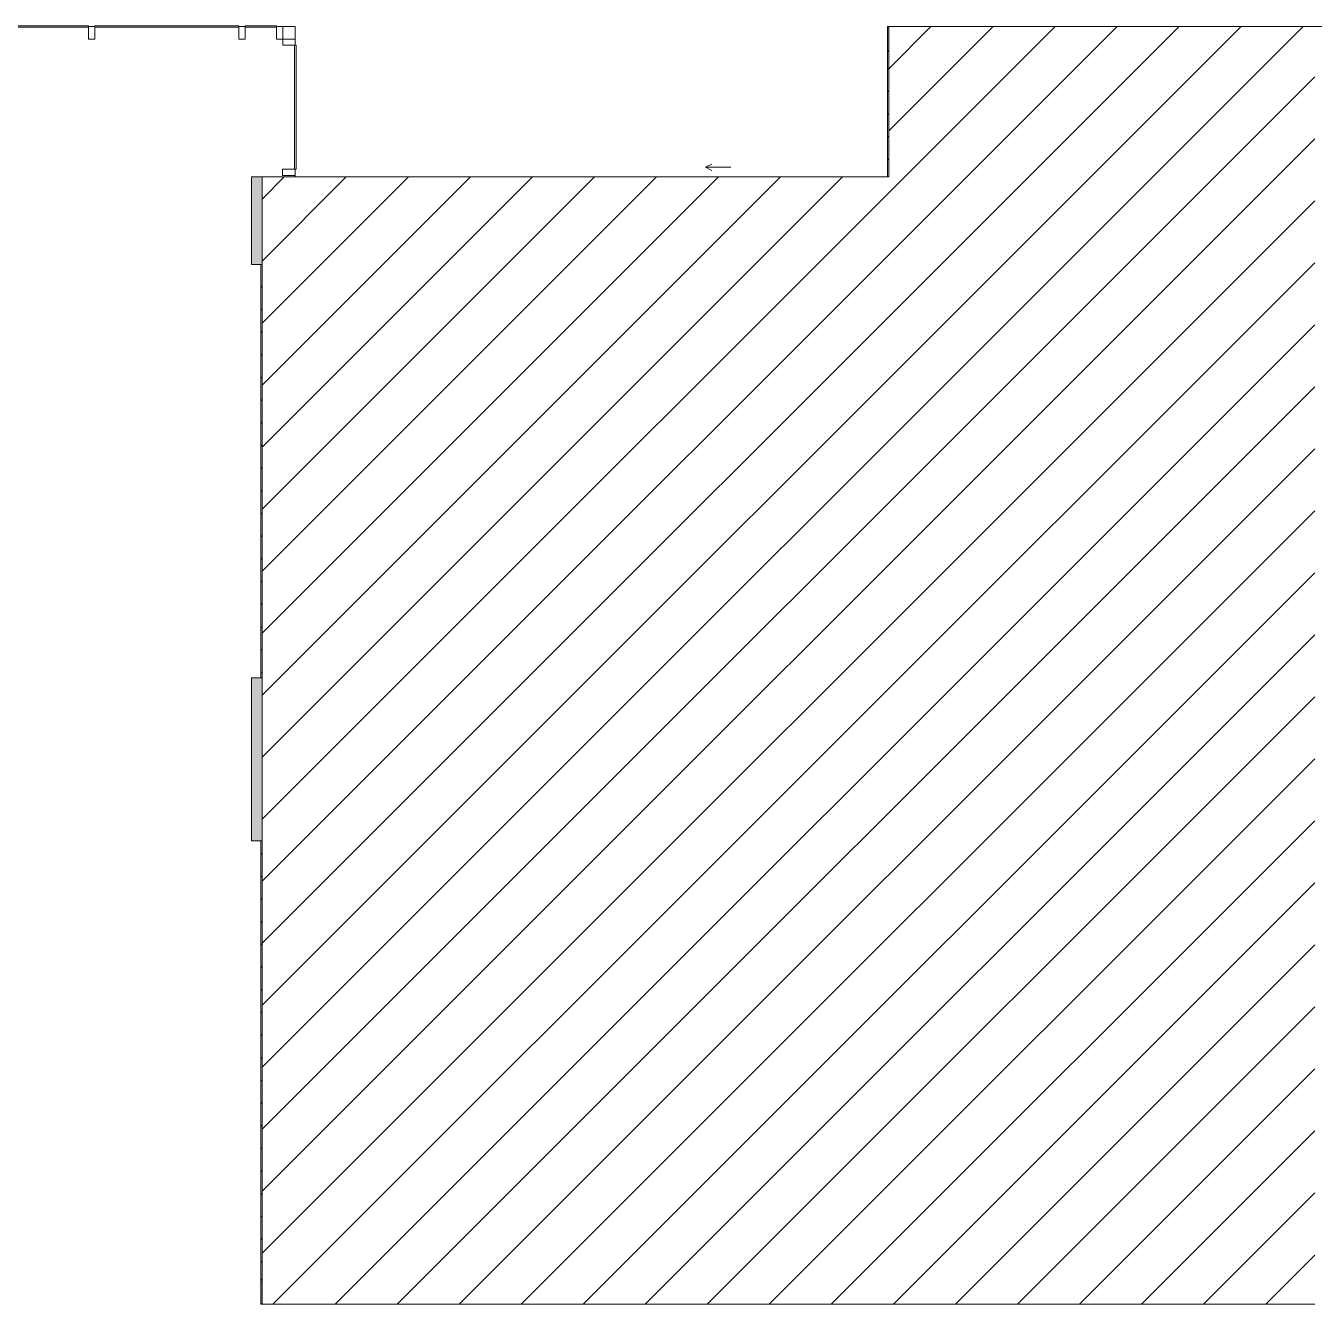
# Model space of a CAD drawing. Header units: millimetres. Extents: x 66631 to 260610, y 416 to 78637.
# Drawn here: x 214833 to 225113, y 35537 to 45743 of the extents above; entities that cross this region are included whole.
import ezdxf

# ---------------------------------------------------------------- set-up
doc = ezdxf.new("R2010")
doc.units = ezdxf.units.MM
doc.linetypes.add('IMPORT-Dash _2_', pattern=[6, 3, -3])
for name, color, linetype, lineweight in [('A-DETL-GENF-6', 20, 'Continuous', 9), ('A-DETL-THIN-3', 151, 'Continuous', 9), ('A-FLOR-1', 130, 'Continuous', 9), ('A-GLAZ-5', 130, 'Continuous', 9), ('A-GLAZ-CURT-5', 130, 'Continuous', 9), ('A-GLAZ-CWMG-1', 130, 'Continuous', 9), ('A-WALL-1', 130, 'Continuous', 9), ('A-WALL-PATT-3', 130, 'Continuous', 9), ('A_1404_dwg-1', 130, 'Continuous', 9), ('S-COLS-1', 130, 'Continuous', 9), ('S-COLS-11', 130, 'IMPORT-Dash _2_', 9), ('S-COLS-2', 130, 'Continuous', 9), ('S-COLS-4', 130, 'Continuous', 9), ('S-COLS-HDLN-2', 130, 'IMPORT-Dash _2_', 9)]:
    doc.layers.add(name, color=color, linetype=linetype, lineweight=lineweight)
pattern_1 = [(45, (0, 0), (-90.50967, 90.50967), [])]

# ---------------------------------------------------------------- blocks, each defined once
blk = doc.blocks.new('A_1404_dwg_NCV_TKTC_KET CAU_rvt-1-TKTC_MB HOÀN THIỆN SÀN TẦNG 3-4-4819833-KeyPlan-CH1B')
at = {"layer": 'S-COLS-1'}
for points in [[(83378, 43837), (83463, 43837), (83463, 44537), (83378, 44537), (83378, 44337)], [(83463, 39237), (83463, 40537), (83378, 40537), (83378, 39237), (83453, 39237)]]:
    blk.add_hatch(color=256, dxfattribs=at).paths.add_polyline_path(points)
at = {"layer": 'S-COLS-2', "flags": 128}
for points in [[(83463, 44537), (83378, 44537), (83378, 43837), (83463, 43837)], [(83463, 40537), (83378, 40537), (83378, 39237), (83463, 39237)]]:
    blk.add_lwpolyline(points, dxfattribs=at)
blk = doc.blocks.new('A_1404_dwg_1_FAMILY RVT - W01-WxH 1400x1400xmm-389822-TKTC_MB HOÀN THIỆN SÀN TẦNG 3-4-V98-KeyPlan-CH1B')
at = {"layer": 'A-GLAZ-5'}
blk.add_line((87001, 44613), (87204, 44613), dxfattribs=at)
at = {"layer": 'A-GLAZ-5', "flags": 128}
blk.add_lwpolyline([(87052, 44639), (87001, 44613), (87052, 44588)], dxfattribs=at)
blk = doc.blocks.new('A_1404_dwg_Rectangular Mullion - 50 x 100mm-1838999-TKTC_MB HOÀN THIỆN SÀN TẦNG 3-4-4819978-KeyPlan-CH1B')
at = {"layer": 'A-GLAZ-CWMG-1', "flags": 128}
blk.add_lwpolyline([(83578, 45637), (83628, 45637), (83628, 45737), (83578, 45737)], close=True, dxfattribs=at)
blk = doc.blocks.new('A_1404_dwg_System Panel - Glazed-1838995-TKTC_MB HOÀN THIỆN SÀN TẦNG 3-4-4819977-KeyPlan-CH1B')
at = {"layer": 'A-GLAZ-CURT-5', "flags": 128}
blk.add_lwpolyline([(77328, 45731), (78478, 45731), (78478, 45743), (77328, 45743)], close=True, dxfattribs=at)
blk = doc.blocks.new('A_1404_dwg_System Panel - Glazed-1901962-TKTC_MB HOÀN THIỆN SÀN TẦNG 3-4-4819979-KeyPlan-CH1B')
at = {"layer": 'A-GLAZ-CURT-5', "flags": 128}
blk.add_lwpolyline([(83328, 45731), (83578, 45731), (83578, 45743), (83328, 45743)], close=True, dxfattribs=at)
blk = doc.blocks.new('A_1404_dwg_Rectangular Mullion - 50 x 100mm-1838993-TKTC_MB HOÀN THIỆN SÀN TẦNG 3-4-4819981-KeyPlan-CH1B')
at = {"layer": 'A-GLAZ-CWMG-1', "flags": 128}
blk.add_lwpolyline([(78478, 45637), (78528, 45637), (78528, 45737), (78478, 45737)], close=True, dxfattribs=at)
blk = doc.blocks.new('A_1404_dwg_System Panel - Glazed-1903588-TKTC_MB HOÀN THIỆN SÀN TẦNG 3-4-4819983-KeyPlan-CH1B')
at = {"layer": 'A-GLAZ-CURT-5', "flags": 128}
blk.add_lwpolyline([(83734, 44597), (83734, 45587), (83722, 45587), (83722, 44597)], close=True, dxfattribs=at)
blk = doc.blocks.new('A_1404_dwg_Rectangular Mullion - 50 x 100mm-1286808-TKTC_MB HOÀN THIỆN SÀN TẦNG 3-4-4819971-KeyPlan-CH1B')
at = {"layer": 'A-GLAZ-CWMG-1', "flags": 128}
blk.add_lwpolyline([(44803, 24477), (44803, 24527), (44703, 24527), (44703, 24477)], close=True, dxfattribs=at)
blk = doc.blocks.new('A_1404_dwg_Rectangular Mullion - 50 x 100mm-1286811-TKTC_MB HOÀN THIỆN SÀN TẦNG 3-4-4819975-KeyPlan-CH1B')
at = {"layer": 'A-GLAZ-CWMG-1', "flags": 128}
blk.add_lwpolyline([(116153, 24527), (116153, 24477), (116253, 24477), (116253, 24527)], close=True, dxfattribs=at)
blk = doc.blocks.new('A_1404_dwg_G1_SOF - BO TRU - 200x200-3054293-TKTC_MB HOÀN THIỆN SÀN TẦNG 3-4-V99-KeyPlan-CH1B')
at = {"layer": 'S-COLS-11'}
blk.add_hatch(color=256, dxfattribs=at).paths.add_polyline_path([(83453, 35537), (83463, 35537), (83463, 35737), (83453, 35737), (83453, 35537)])
at = {"layer": 'S-COLS-4', "flags": 128}
blk.add_lwpolyline([(83463, 35737), (83453, 35737), (83453, 35537), (83463, 35537)], dxfattribs=at)
at = {"layer": 'S-COLS-HDLN-2'}
for p, q in [((83453, 35737), (83463, 35727)), ((83463, 35547), (83453, 35537))]:
    blk.add_line(p, q, dxfattribs=at)
blk = doc.blocks.new('A_1404_dwg_G1_SOF - BO TRU - 200x200-3054293-TKTC_MB HOÀN THIỆN SÀN TẦNG 3-4-V100-KeyPlan-CH1B')
at = {"layer": 'S-COLS-11'}
blk.add_hatch(color=256, dxfattribs=at).paths.add_polyline_path([(88453, 45537), (88463, 45537), (88463, 45737), (88453, 45737), (88453, 45537)])
at = {"layer": 'S-COLS-4', "flags": 128}
blk.add_lwpolyline([(88463, 45737), (88453, 45737), (88453, 45537), (88463, 45537)], dxfattribs=at)
at = {"layer": 'S-COLS-HDLN-2'}
for p, q in [((88453, 45737), (88463, 45727)), ((88463, 45547), (88453, 45537))]:
    blk.add_line(p, q, dxfattribs=at)
blk = doc.blocks.new('A_1404_dwg-4819832-KeyPlan-CH1B')
at = {"layer": 'A-WALL-PATT-3'}
h = blk.add_hatch(dxfattribs=at)
h.set_pattern_fill('FP_28', color=256, style=0, pattern_type=2)
h.set_pattern_definition(pattern_1)
h.paths.add_polyline_path([(88453, 44537), (88463, 44537), (88463, 45537), (88453, 45537), (88453, 44537)])
h = blk.add_hatch(dxfattribs=at)
h.set_pattern_fill('FP_28', color=256, style=0, pattern_type=2)
h.set_pattern_definition(pattern_1)
h.paths.add_polyline_path([(83463, 40537), (83463, 43837), (83453, 43837), (83453, 40537)])
h = blk.add_hatch(dxfattribs=at)
h.set_pattern_fill('FP_28', color=256, style=0, pattern_type=2)
h.set_pattern_definition(pattern_1)
h.paths.add_polyline_path([(83453, 35737), (83463, 35737), (83463, 39237), (83453, 39237)])
at = {"layer": 'A-FLOR-1'}
for p, q in [((82128, 45737), (82078, 45737)), ((83328, 45737), (83278, 45737)), ((83728, 44537), (83728, 44547))]:
    blk.add_line(p, q, dxfattribs=at)
at = {"layer": 'A-FLOR-1', "flags": 128}
blk.add_lwpolyline([(83728, 45637), (83728, 45737), (83578, 45737)], dxfattribs=at)
at = {"layer": 'A-WALL-1'}
for p, q in [((88653, 45737), (88453, 45737)), ((88653, 45737), (91653, 45737)), ((91853, 45737), (91653, 45737)), ((91853, 45737), (94853, 45737)), ((88453, 45537), (88453, 44537)), ((83463, 43837), (83453, 43837)), ((83453, 43837), (83453, 40537)), ((83453, 40537), (83463, 40537)), ((83463, 39237), (83453, 39237)), ((83453, 39237), (83453, 35737))]:
    blk.add_line(p, q, dxfattribs=at)
for name, p in [('A_1404_dwg_NCV_TKTC_KET CAU_rvt-1-TKTC_MB HOÀN THIỆN SÀN TẦNG 3-4-4819833-KeyPlan-CH1B', (0, 0)), ('A_1404_dwg_System Panel - Glazed-1838995-TKTC_MB HOÀN THIỆN SÀN TẦNG 3-4-4819977-KeyPlan-CH1B', (3600, 0)), ('A_1404_dwg_Rectangular Mullion - 50 x 100mm-1838993-TKTC_MB HOÀN THIỆN SÀN TẦNG 3-4-4819981-KeyPlan-CH1B', (3600, 0)), ('A_1404_dwg_System Panel - Glazed-1838995-TKTC_MB HOÀN THIỆN SÀN TẦNG 3-4-4819977-KeyPlan-CH1B', (4800, 0)), ('A_1404_dwg_Rectangular Mullion - 50 x 100mm-1838993-TKTC_MB HOÀN THIỆN SÀN TẦNG 3-4-4819981-KeyPlan-CH1B', (4800, 0)), ('A_1404_dwg_System Panel - Glazed-1901962-TKTC_MB HOÀN THIỆN SÀN TẦNG 3-4-4819979-KeyPlan-CH1B', (0, 0)), ('A_1404_dwg_Rectangular Mullion - 50 x 100mm-1838999-TKTC_MB HOÀN THIỆN SÀN TẦNG 3-4-4819978-KeyPlan-CH1B', (0, 0)), ('A_1404_dwg_G1_SOF - BO TRU - 200x200-3054293-TKTC_MB HOÀN THIỆN SÀN TẦNG 3-4-V100-KeyPlan-CH1B', (0, 0)), ('A_1404_dwg_Rectangular Mullion - 50 x 100mm-1286808-TKTC_MB HOÀN THIỆN SÀN TẦNG 3-4-4819971-KeyPlan-CH1B', (38925, 21110)), ('A_1404_dwg_System Panel - Glazed-1903588-TKTC_MB HOÀN THIỆN SÀN TẦNG 3-4-4819983-KeyPlan-CH1B', (0, 0)), ('A_1404_dwg_1_FAMILY RVT - W01-WxH 1400x1400xmm-389822-TKTC_MB HOÀN THIỆN SÀN TẦNG 3-4-V98-KeyPlan-CH1B', (0, 0)), ('A_1404_dwg_G1_SOF - BO TRU - 200x200-3054293-TKTC_MB HOÀN THIỆN SÀN TẦNG 3-4-V99-KeyPlan-CH1B', (0, 0))]:
    blk.add_blockref(name, p)
at = {"rotation": 180}
blk.add_blockref('A_1404_dwg_Rectangular Mullion - 50 x 100mm-1286811-TKTC_MB HOÀN THIỆN SÀN TẦNG 3-4-4819975-KeyPlan-CH1B', (199880, 69074), dxfattribs=at)

msp = doc.modelspace()

# ---------------------------------------------------------------- hatches: boundary and pattern name
at = {"layer": 'A-DETL-GENF-6'}
h = msp.add_hatch(dxfattribs=at)
h.set_pattern_fill('FP_29', color=256, style=0, pattern_type=2)
h.set_pattern_definition([(45, (133255.63, 0), (-247.4874, 247.4874), [])])
h.paths.add_polyline_path([(223593.2, 35537.4), (225118.2, 35538.5), (225118.2, 45736.9), (221718.2, 45736.9), (221718.2, 44536.9), (216718.2, 44536.9), (216718.2, 35537.4), (223148.2, 35537.4)])
h.paths.add_polyline_path([(225108.2, 35746.9), (225108.2, 35747.4), (225108.2, 37335.8)])

# ---------------------------------------------------------------- linework, layer by layer
at = {"layer": 'A-DETL-THIN-3'}
for p, q in [((221718.2, 45736.9), (221718.2, 44536.9)), ((225118.2, 45736.9), (221718.2, 45736.9)), ((221718.2, 44536.9), (216718.2, 44536.9)), ((216718.2, 44536.9), (216718.2, 35537.4)), ((216718.2, 35537.4), (225118.2, 35537.4))]:
    msp.add_line(p, q, dxfattribs=at)

# ---------------------------------------------------------------- block references
at = {"layer": 'A_1404_dwg-1'}
msp.add_blockref('A_1404_dwg-4819832-KeyPlan-CH1B', (133255.6, 0), dxfattribs=at)

doc.saveas('drawing.dxf')
